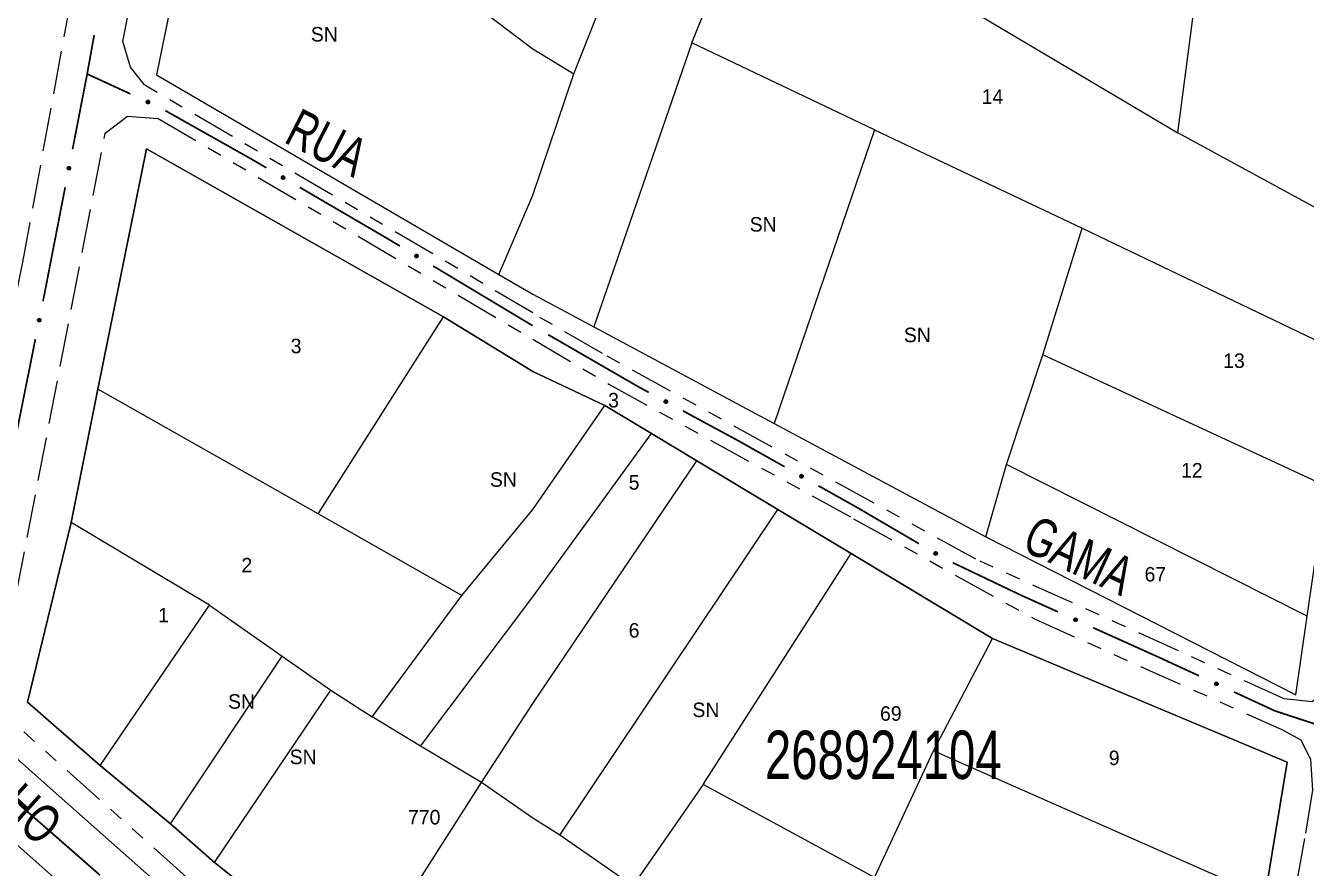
# Model space of a CAD drawing. Extents: x 209193 to 212081, y 4877574 to 4880493.
# Drawn here: x 210381.9 to 210514.2, y 4878737.2 to 4878824.3 of the extents above; entities that cross this region are included whole.
import ezdxf
from ezdxf.enums import TextEntityAlignment as Align

# ---------------------------------------------------------------- set-up
doc = ezdxf.new("R2010")
doc.units = 0
doc.header["$LTSCALE"] = 1.5
doc.header["$MEASUREMENT"] = 0
doc.linetypes.add('TRACO_11', pattern=[8, 3, -1, 3, -1])
doc.linetypes.add('TRACO_25', pattern=[8, 3, -1, 1, -1, 1, -1])
for name, color, linetype in [('CD_MALHA_LOTES', 7, 'CONTINUOUS'), ('CD_TXT_QUADRA', 255, 'CONTINUOUS'), ('RU-QUADRA', 210, 'CONTINUOUS'), ('SV-EIXO-ROD-ESTR', 7, 'CONTINUOUS'), ('SV-EIXO-RUA-N-PAV', 6, 'CONTINUOUS'), ('SV-EIXO-RUA-PAV', 20, 'CONTINUOUS'), ('SV-FX-DOM-EST', 20, 'CONTINUOUS'), ('SV-ROD-ESTADUAIS', 20, 'CONTINUOUS'), ('SV-RUA-NAO-PAV', 7, 'CONTINUOUS'), ('SV-RUA-PAVIM', 7, 'CONTINUOUS'), ('SV-TXT-ROD-EST', 7, 'CONTINUOUS'), ('SV-TXT-RUA-N-PAV', 7, 'CONTINUOUS'), ('Th_NmrPort', 1, 'CONTINUOUS')]:
    doc.layers.add(name, color=color, linetype=linetype)
doc.styles.add('ARIAL', font='ARIAL.SHX')

msp = doc.modelspace()

# ---------------------------------------------------------------- linework, layer by layer
at = {"layer": 'CD_MALHA_LOTES', "linetype": 'Continuous', "flags": 128}
for points in [[(210401.097729, 4878846.963335), (210395.41, 4878819.2)], [(210401.097729, 4878846.963335), (210434.296205, 4878821.915035), (210438.537042, 4878819.324763)], [(210438.537042, 4878819.324763), (210448.407019, 4878844.29)], [(210450.729367, 4878822.517991), (210457.406116, 4878839.064718)], [(210457.406116, 4878839.064718), (210500.950134, 4878813.228601)], [(210500.950134, 4878813.228601), (210503.562775, 4878833.258849)], [(210450.729367, 4878822.517991), (210440.592972, 4878793.180844)], [(210469.598441, 4878813.518894), (210450.729367, 4878822.517991)], [(210430.79, 4878798.59), (210434.295731, 4878806.791711), (210438.537042, 4878819.324763)], [(210395.41, 4878819.2), (210430.79, 4878798.59)], [(210469.598441, 4878813.518894), (210459.243631, 4878783.192207)], [(210469.598441, 4878813.518894), (210491.080157, 4878803.358623)], [(210520.081167, 4878802.82443), (210500.950134, 4878813.228601)], [(210389.336472, 4878786.750066), (210394.353643, 4878811.585065), (210425.058001, 4878794.218436)], [(210487.016048, 4878790.295418), (210491.080157, 4878803.358623)], [(210491.080157, 4878803.358623), (210518.265216, 4878790.352614)], [(210430.79, 4878798.59), (210434.295409, 4878796.553598), (210440.592972, 4878793.180844)], [(210412.098969, 4878773.851317), (210425.058001, 4878794.218436)], [(210425.058001, 4878794.218436), (210434.295159, 4878788.567073), (210441.73027, 4878785.070136)], [(210440.592972, 4878793.180844), (210459.243631, 4878783.192207)], [(210483.242233, 4878778.973973), (210487.016048, 4878790.295418)], [(210516.277676, 4878776.70234), (210487.016048, 4878790.295418)], [(210386.577027, 4878772.952844), (210389.336472, 4878786.750066)], [(210412.098969, 4878773.851317), (210389.336472, 4878786.750066)], [(210426.965259, 4878765.427086), (210434.294711, 4878774.302473), (210441.73027, 4878785.070136)], [(210441.73027, 4878785.070136), (210446.551494, 4878782.170414)], [(210459.243631, 4878783.192207), (210481.09878, 4878771.487356)], [(210422.700663, 4878749.873854), (210434.294429, 4878765.300503), (210446.551494, 4878782.170414)], [(210446.551494, 4878782.170414), (210451.244502, 4878779.347807)], [(210428.972128, 4878746.110975), (210434.294082, 4878754.264672), (210451.244502, 4878779.347807)], [(210451.244502, 4878779.347807), (210459.606337, 4878774.318588)], [(210481.09878, 4878771.487356), (210483.242233, 4878778.973973)], [(210514.3255, 4878763.294943), (210483.242233, 4878778.973973)], [(210437.085574, 4878740.655237), (210459.606337, 4878774.318588)], [(210459.606337, 4878774.318588), (210467.200422, 4878769.751131)], [(210382.061573, 4878754.389309), (210386.577027, 4878772.952844)], [(210400.875966, 4878764.423652), (210386.577027, 4878772.952844)], [(210426.965259, 4878765.427086), (210412.098969, 4878773.851317)], [(210481.09878, 4878771.487356), (210513.142459, 4878755.16991)], [(210451.89054, 4878745.880519), (210467.200422, 4878769.751131)], [(210467.200422, 4878769.751131), (210481.790766, 4878760.975779)], [(210417.683491, 4878752.884157), (210426.965259, 4878765.427086)], [(210389.58733, 4878747.866985), (210400.875966, 4878764.423652)], [(210400.875966, 4878764.423652), (210408.401724, 4878759.155622)], [(210513.142459, 4878755.16991), (210514.3255, 4878763.294943)], [(210475.694604, 4878749.364041), (210481.790766, 4878760.975779)], [(210481.790766, 4878760.975779), (210512.271579, 4878748.202867)], [(210396.862229, 4878741.846379), (210408.401724, 4878759.155622)], [(210408.401724, 4878759.155622), (210413.418895, 4878755.643601)], [(210389.58733, 4878747.866985), (210382.061573, 4878754.389309)], [(210401.377684, 4878737.832642), (210413.418895, 4878755.643601)], [(210413.418895, 4878755.643601), (210417.683491, 4878752.884157)], [(210422.700663, 4878749.873854), (210417.683491, 4878752.884157)], [(210428.972128, 4878746.110975), (210422.700663, 4878749.873854)], [(210469.598441, 4878736.300835), (210475.694604, 4878749.364041)], [(210509.949231, 4878734.268781), (210475.694604, 4878749.364041)], [(210396.862229, 4878741.846379), (210389.58733, 4878747.866985)], [(210512.271579, 4878748.202867), (210509.949231, 4878734.268781)], [(210416.17834, 4878726.042289), (210428.972128, 4878746.110975)], [(210437.085574, 4878740.655237), (210434.29371, 4878742.412705), (210428.972128, 4878746.110975)], [(210451.89054, 4878745.880519), (210444.633204, 4878735.429955)], [(210469.598441, 4878736.300835), (210451.89054, 4878745.880519)], [(210401.377684, 4878737.832642), (210396.862229, 4878741.846379)], [(210444.633204, 4878735.429955), (210437.085574, 4878740.655237)], [(210416.17834, 4878726.042289), (210401.377684, 4878737.832642)]]:
    msp.add_lwpolyline(points, dxfattribs=at)
at = {"layer": 'RU-QUADRA', "linetype": 'Continuous', "flags": 128}
for points in [[(210413.122003, 4878908.403499), (210410.54, 4878895.21), (210408.383759, 4878884.050767), (210404.477527, 4878863.834781), (210395.41, 4878819.2), (210430.79, 4878798.59), (210434.295409, 4878796.553598), (210440.592972, 4878793.180844), (210459.243631, 4878783.192207), (210481.09878, 4878771.487356), (210513.142459, 4878755.16991), (210514.3255, 4878763.294943), (210516.277676, 4878776.70234), (210518.265216, 4878790.352614), (210520.081167, 4878802.82443), (210524.139028, 4878830.693511), (210527.723513, 4878855.311486), (210528.528012, 4878860.836727), (210532.507907, 4878880.303605), (210538.357358, 4878908.91505)], [(210509.949231, 4878734.268781), (210512.271579, 4878748.202867), (210481.790766, 4878760.975779), (210467.200422, 4878769.751131), (210459.606337, 4878774.318588), (210451.244502, 4878779.347807), (210446.551494, 4878782.170414), (210441.73027, 4878785.070136), (210434.295159, 4878788.567073), (210425.058001, 4878794.218436), (210394.353643, 4878811.585065), (210389.336472, 4878786.750066), (210386.577027, 4878772.952844), (210382.061573, 4878754.389309), (210389.58733, 4878747.866985), (210396.862229, 4878741.846379), (210401.377684, 4878737.832642), (210416.17834, 4878726.042289)]]:
    msp.add_lwpolyline(points, dxfattribs=at)
at = {"layer": 'SV-EIXO-ROD-ESTR', "const_width": 0.18}
msp.add_lwpolyline([(210381.269542, 4878743.78079), (210389.549249, 4878736.538799)], dxfattribs=at)
at = {"layer": 'SV-EIXO-RUA-N-PAV', "const_width": 0.18}
for points in [[(210389.068444, 4878818.919515), (210388.232956, 4878819.30452)], [(210392.701281, 4878817.245449), (210389.068444, 4878818.919515)], [(210405.055586, 4878810.599924), (210396.309166, 4878815.522532)], [(210405.88756, 4878810.114029), (210405.055586, 4878810.599924)], [(210406.751079, 4878809.609711), (210405.88756, 4878810.114029)], [(210419.156563, 4878802.364578), (210410.205151, 4878807.592441)], [(210419.700104, 4878802.038615), (210419.156563, 4878802.364578)], [(210420.557709, 4878801.524305), (210419.700104, 4878802.038615)], [(210434.279388, 4878793.295361), (210423.988129, 4878799.467069)], [(210445.232446, 4878786.97213), (210435.874028, 4878792.374771)], [(210445.403193, 4878786.879927), (210445.232446, 4878786.97213)], [(210446.283099, 4878786.404778), (210445.403193, 4878786.879927)], [(210455.455126, 4878781.451883), (210449.80272, 4878784.504182)], [(210455.957479, 4878781.169825), (210455.455126, 4878781.451883)], [(210460.317264, 4878778.721913), (210455.957479, 4878781.169825)], [(210467.926795, 4878774.449348), (210463.805092, 4878776.763583)], [(210468.162349, 4878774.311265), (210467.926795, 4878774.449348)], [(210474.201235, 4878770.771228), (210468.162349, 4878774.311265)], [(210484.743104, 4878765.453389), (210477.690321, 4878768.820524)], [(210484.911511, 4878765.377606), (210484.743104, 4878765.453389)], [(210488.559197, 4878763.736147), (210484.911511, 4878765.377606)], [(210499.054855, 4878759.013101), (210492.206883, 4878762.094689)], [(210499.500311, 4878758.807506), (210499.054855, 4878759.013101)], [(210503.132149, 4878757.131273), (210499.500311, 4878758.807506)], [(210511.01539, 4878753.492854), (210506.763986, 4878755.455041)], [(210511.317295, 4878753.39416), (210511.01539, 4878753.492854)], [(210517.970795, 4878751.219086), (210511.317295, 4878753.39416)]]:
    msp.add_lwpolyline(points, dxfattribs=at)
at = {"layer": 'SV-EIXO-RUA-N-PAV'}
for points in [[(210394.602121, 4878816.248308), (210394.556483, 4878816.230724), (210394.513663, 4878816.224944), (210394.476562, 4878816.230402), (210394.445035, 4878816.243775), (210394.414321, 4878816.261088), (210394.387207, 4878816.285375), (210394.363084, 4878816.318997), (210394.345124, 4878816.364655), (210394.342086, 4878816.408908), (210394.345491, 4878816.445568), (210394.357542, 4878816.479246), (210394.374861, 4878816.5088), (210394.40102, 4878816.536131), (210394.435332, 4878816.560244), (210394.481679, 4878816.577193), (210394.523697, 4878816.582571), (210394.559444, 4878816.576349), (210394.593225, 4878816.56402), (210394.624369, 4878816.545969), (210394.650848, 4878816.521975), (210394.675064, 4878816.487385), (210394.691186, 4878816.441418), (210394.697029, 4878816.399572), (210394.691311, 4878816.363746), (210394.678423, 4878816.330762), (210394.661433, 4878816.299746), (210394.638154, 4878816.271474), (210394.602121, 4878816.248308)], [(210408.54667, 4878808.433559), (210408.499546, 4878808.420468), (210408.456369, 4878808.418852), (210408.419969, 4878808.42787), (210408.389881, 4878808.444226), (210408.360984, 4878808.464426), (210408.336344, 4878808.49122), (210408.315583, 4878808.527016), (210408.302119, 4878808.574195), (210408.303371, 4878808.618535), (210408.310303, 4878808.654694), (210408.325551, 4878808.68705), (210408.345645, 4878808.714793), (210408.374323, 4878808.739468), (210408.410804, 4878808.760153), (210408.458572, 4878808.772544), (210408.500913, 4878808.773837), (210408.535892, 4878808.76419), (210408.568323, 4878808.748654), (210408.597577, 4878808.727677), (210408.621613, 4878808.701237), (210408.642374, 4878808.664469), (210408.653979, 4878808.617159), (210408.655751, 4878808.574944), (210408.646597, 4878808.539839), (210408.630583, 4878808.508255), (210408.610675, 4878808.479025), (210408.584773, 4878808.453135), (210408.54667, 4878808.433559)], [(210422.339525, 4878800.327386), (210422.292252, 4878800.314842), (210422.249059, 4878800.313728), (210422.212766, 4878800.323168), (210422.18287, 4878800.339873), (210422.15421, 4878800.360407), (210422.129882, 4878800.387485), (210422.109538, 4878800.423519), (210422.096622, 4878800.470851), (210422.098389, 4878800.515174), (210422.10574, 4878800.55125), (210422.121364, 4878800.583427), (210422.141778, 4878800.610934), (210422.170741, 4878800.635275), (210422.207459, 4878800.655535), (210422.255368, 4878800.66737), (210422.297721, 4878800.668172), (210422.332586, 4878800.658119), (210422.364834, 4878800.642208), (210422.393843, 4878800.620893), (210422.41757, 4878800.594176), (210422.437903, 4878800.557169), (210422.448958, 4878800.509728), (210422.450239, 4878800.467495), (210422.440679, 4878800.432499), (210422.424299, 4878800.401102), (210422.404053, 4878800.372106), (210422.377852, 4878800.346518), (210422.339525, 4878800.327386)], [(210448.11703, 4878785.28935), (210448.070371, 4878785.27469), (210448.027271, 4878785.271631), (210447.99059, 4878785.279426), (210447.959972, 4878785.294767), (210447.930416, 4878785.313989), (210447.904893, 4878785.339943), (210447.882946, 4878785.375024), (210447.867911, 4878785.421727), (210447.867679, 4878785.466084), (210447.873397, 4878785.502455), (210447.887555, 4878785.535302), (210447.90671, 4878785.563702), (210447.934546, 4878785.589322), (210447.970315, 4878785.611216), (210448.017642, 4878785.625198), (210448.059916, 4878785.627907), (210448.095198, 4878785.619435), (210448.12813, 4878785.604993), (210448.15807, 4878785.585007), (210448.182977, 4878785.559385), (210448.204956, 4878785.523332), (210448.218137, 4878785.476438), (210448.22132, 4878785.434305), (210448.213346, 4878785.398914), (210448.198397, 4878785.366811), (210448.179478, 4878785.336932), (210448.154457, 4878785.31019), (210448.11703, 4878785.28935)], [(210462.132568, 4878777.576419), (210462.085673, 4878777.562529), (210462.042529, 4878777.560181), (210462.005981, 4878777.568579), (210461.97562, 4878777.584422), (210461.946385, 4878777.604129), (210461.921293, 4878777.6305), (210461.899927, 4878777.665938), (210461.885663, 4878777.712882), (210461.886163, 4878777.757237), (210461.892479, 4878777.793509), (210461.907177, 4878777.826119), (210461.926796, 4878777.854199), (210461.955051, 4878777.879357), (210461.991175, 4878777.900658), (210462.038727, 4878777.913858), (210462.081039, 4878777.91587), (210462.116177, 4878777.906819), (210462.148867, 4878777.891836), (210462.178473, 4878777.871359), (210462.202955, 4878777.845331), (210462.224337, 4878777.80892), (210462.236743, 4878777.761815), (210462.239232, 4878777.719636), (210462.230676, 4878777.68438), (210462.2152, 4878777.652529), (210462.195791, 4878777.622965), (210462.170333, 4878777.596639), (210462.132568, 4878777.576419)], [(210475.994914, 4878769.592161), (210475.947769, 4878769.579146), (210475.904589, 4878769.577601), (210475.868203, 4878769.586678), (210475.838142, 4878769.603083), (210475.809278, 4878769.62333), (210475.784681, 4878769.650163), (210475.763978, 4878769.685992), (210475.750591, 4878769.733194), (210475.751915, 4878769.777532), (210475.758906, 4878769.81368), (210475.774207, 4878769.84601), (210475.794346, 4878769.873721), (210475.823064, 4878769.898349), (210475.859578, 4878769.918975), (210475.907366, 4878769.931288), (210475.949709, 4878769.932512), (210475.984673, 4878769.922808), (210476.017078, 4878769.90722), (210476.046298, 4878769.886196), (210476.070291, 4878769.859717), (210476.090992, 4878769.822915), (210476.10252, 4878769.775587), (210476.104224, 4878769.733369), (210476.095013, 4878769.698278), (210476.078948, 4878769.66672), (210476.058992, 4878769.637523), (210476.033048, 4878769.611675), (210475.994914, 4878769.592161)], [(210490.468892, 4878762.756072), (210490.423413, 4878762.73808), (210490.380647, 4878762.731917), (210490.343499, 4878762.737043), (210490.311853, 4878762.750132), (210490.280986, 4878762.76717), (210490.253655, 4878762.791213), (210490.229232, 4878762.824617), (210490.210864, 4878762.870112), (210490.207429, 4878762.914337), (210490.210506, 4878762.951026), (210490.222255, 4878762.98481), (210490.239308, 4878763.014519), (210490.265222, 4878763.042082), (210490.299316, 4878763.066502), (210490.34551, 4878763.083865), (210490.387478, 4878763.08962), (210490.423279, 4878763.083718), (210490.457169, 4878763.071692), (210490.488474, 4878763.05392), (210490.515166, 4878763.030164), (210490.539691, 4878762.995793), (210490.556224, 4878762.949972), (210490.562442, 4878762.90818), (210490.557045, 4878762.872305), (210490.544453, 4878762.839207), (210490.527741, 4878762.80804), (210490.504716, 4878762.77956), (210490.468892, 4878762.756072)], [(210505.032394, 4878756.132998), (210504.986745, 4878756.115442), (210504.943922, 4878756.109687), (210504.906824, 4878756.115168), (210504.875305, 4878756.128559), (210504.844602, 4878756.14589), (210504.817502, 4878756.170194), (210504.793399, 4878756.20383), (210504.775466, 4878756.249498), (210504.772455, 4878756.293754), (210504.775882, 4878756.330411), (210504.787953, 4878756.364082), (210504.805289, 4878756.393626), (210504.831465, 4878756.420941), (210504.865791, 4878756.445034), (210504.912148, 4878756.461955), (210504.954169, 4878756.467309), (210504.989913, 4878756.461065), (210505.023686, 4878756.448716), (210505.054819, 4878756.430646), (210505.081284, 4878756.406636), (210505.105479, 4878756.372032), (210505.121574, 4878756.326055), (210505.127392, 4878756.284205), (210505.121652, 4878756.248384), (210505.108745, 4878756.215407), (210505.091736, 4878756.184401), (210505.06844, 4878756.156143), (210505.032394, 4878756.132998)]]:
    msp.add_lwpolyline(points, close=True, dxfattribs=at)
for points in [[(210394.661433, 4878816.299746), (210394.342086, 4878816.408908)], [(210394.638154, 4878816.271474), (210394.345124, 4878816.364655)], [(210394.678423, 4878816.330762), (210394.345491, 4878816.445568)], [(210394.66603, 4878816.315844), (210394.34756, 4878816.423537)], [(210394.645557, 4878816.287718), (210394.347584, 4878816.384463)], [(210394.682688, 4878816.348733), (210394.354207, 4878816.464044)], [(210394.691311, 4878816.363746), (210394.357542, 4878816.479246)], [(210394.620126, 4878816.261876), (210394.358092, 4878816.342059)], [(210394.602121, 4878816.248308), (210394.363084, 4878816.318997)], [(210394.69134, 4878816.38381), (210394.369152, 4878816.493215)], [(210394.697029, 4878816.399572), (210394.374861, 4878816.5088)], [(210394.576872, 4878816.23974), (210394.382038, 4878816.299473)], [(210394.556483, 4878816.230724), (210394.387207, 4878816.285375)], [(210394.692556, 4878816.422313), (210394.392675, 4878816.521439)], [(210394.691186, 4878816.441418), (210394.40102, 4878816.536131)], [(210394.532087, 4878816.227324), (210394.409217, 4878816.270422)], [(210394.513663, 4878816.224944), (210394.414321, 4878816.261088)], [(210394.678997, 4878816.464619), (210394.421155, 4878816.547378)], [(210394.675064, 4878816.487385), (210394.435332, 4878816.560244)], [(210394.656959, 4878816.504823), (210394.465746, 4878816.565894)], [(210394.650848, 4878816.521975), (210394.481679, 4878816.577193)], [(210394.633401, 4878816.535211), (210394.50872, 4878816.577641)], [(210394.624369, 4878816.545969), (210394.523697, 4878816.582571)], [(210408.630583, 4878808.508255), (210408.310303, 4878808.654694)], [(210408.636565, 4878808.52573), (210408.320763, 4878808.672242)], [(210408.646597, 4878808.539839), (210408.325551, 4878808.68705)], [(210408.648565, 4878808.559806), (210408.338457, 4878808.699832)], [(210408.655751, 4878808.574944), (210408.345645, 4878808.714793)], [(210408.653496, 4878808.598011), (210408.364597, 4878808.725651)], [(210408.653979, 4878808.617159), (210408.374323, 4878808.739468)], [(210408.644089, 4878808.64143), (210408.39545, 4878808.748717)], [(210408.642374, 4878808.664469), (210408.410804, 4878808.760153)], [(210408.626038, 4878808.683576), (210408.441621, 4878808.762837)], [(210408.621613, 4878808.701237), (210408.458572, 4878808.772544)], [(210408.605527, 4878808.716097), (210408.48553, 4878808.770377)], [(210408.597577, 4878808.727677), (210408.500913, 4878808.773837)], [(210408.584773, 4878808.453135), (210408.302119, 4878808.574195)], [(210408.610675, 4878808.479025), (210408.303371, 4878808.618535)], [(210408.593711, 4878808.468588), (210408.306481, 4878808.593673)], [(210408.616806, 4878808.494604), (210408.310233, 4878808.632566)], [(210408.565902, 4878808.445324), (210408.312843, 4878808.550452)], [(210408.54667, 4878808.433559), (210408.315583, 4878808.527016)], [(210408.520712, 4878808.427471), (210408.332562, 4878808.505752)], [(210408.499546, 4878808.420468), (210408.336344, 4878808.49122)], [(210408.474937, 4878808.419441), (210408.356806, 4878808.474211)], [(210408.456369, 4878808.418852), (210408.360984, 4878808.464426)], [(210422.377852, 4878800.346518), (210422.096622, 4878800.470851)], [(210422.404053, 4878800.372106), (210422.098389, 4878800.515174)], [(210422.386969, 4878800.361866), (210422.10121, 4878800.490277)], [(210422.410365, 4878800.387612), (210422.105414, 4878800.529124)], [(210422.424299, 4878800.401102), (210422.10574, 4878800.55125)], [(210422.358892, 4878800.338926), (210422.10707, 4878800.446986)], [(210422.339525, 4878800.327386), (210422.109538, 4878800.423519)], [(210422.430483, 4878800.418507), (210422.116404, 4878800.568675)], [(210422.440679, 4878800.432499), (210422.121364, 4878800.583427)], [(210422.313497, 4878800.321599), (210422.126269, 4878800.402059)], [(210422.292252, 4878800.314842), (210422.129882, 4878800.387485)], [(210422.442878, 4878800.452441), (210422.134417, 4878800.596058)], [(210422.450239, 4878800.467495), (210422.141778, 4878800.610934)], [(210422.267632, 4878800.314101), (210422.150145, 4878800.370239)], [(210422.249059, 4878800.313728), (210422.15421, 4878800.360407)], [(210422.448252, 4878800.490587), (210422.160855, 4878800.621572)], [(210422.448958, 4878800.509728), (210422.170741, 4878800.635275)], [(210422.43935, 4878800.534111), (210422.191974, 4878800.644278)], [(210422.437903, 4878800.557169), (210422.207459, 4878800.655535)], [(210422.42179, 4878800.576464), (210422.238306, 4878800.657861)], [(210422.41757, 4878800.594176), (210422.255368, 4878800.66737)], [(210422.401658, 4878800.609221), (210422.282299, 4878800.664891)], [(210422.393843, 4878800.620893), (210422.297721, 4878800.668172)], [(210448.179478, 4878785.336932), (210447.867679, 4878785.466084)], [(210448.154457, 4878785.31019), (210447.867911, 4878785.421727)], [(210448.162873, 4878785.325933), (210447.871619, 4878785.441339)], [(210448.198397, 4878785.366811), (210447.873397, 4878785.502455)], [(210448.185085, 4878785.352707), (210447.874068, 4878785.480337)], [(210448.135858, 4878785.301752), (210447.879423, 4878785.398356)], [(210448.11703, 4878785.28935), (210447.882946, 4878785.375024)], [(210448.203791, 4878785.384477), (210447.883265, 4878785.520342)], [(210448.213346, 4878785.398914), (210447.887555, 4878785.535302)], [(210448.214645, 4878785.418935), (210447.900026, 4878785.54851)], [(210448.09129, 4878785.282397), (210447.900627, 4878785.35434)], [(210448.070371, 4878785.27469), (210447.904893, 4878785.339943)], [(210448.22132, 4878785.434305), (210447.90671, 4878785.563702)], [(210448.218295, 4878785.457284), (210447.925288, 4878785.575188)], [(210448.045809, 4878785.27284), (210447.925912, 4878785.323628)], [(210448.027271, 4878785.271631), (210447.930416, 4878785.313989)], [(210448.218137, 4878785.476438), (210447.934546, 4878785.589322)], [(210448.207441, 4878785.500363), (210447.955352, 4878785.599273)], [(210448.204956, 4878785.523332), (210447.970315, 4878785.611216)], [(210448.18799, 4878785.541882), (210448.001025, 4878785.61493)], [(210448.182977, 4878785.559385), (210448.017642, 4878785.625198)], [(210448.166403, 4878785.573699), (210448.044657, 4878785.623934)], [(210448.15807, 4878785.585007), (210448.059916, 4878785.627907)], [(210462.170333, 4878777.596639), (210461.885663, 4878777.712882)], [(210462.195791, 4878777.622965), (210461.886163, 4878777.757237)], [(210462.179007, 4878777.612241), (210461.889694, 4878777.732431)], [(210462.2152, 4878777.652529), (210461.892479, 4878777.793509)], [(210462.201657, 4878777.638646), (210461.892786, 4878777.771382)], [(210462.151597, 4878777.588508), (210461.896789, 4878777.689325)], [(210462.132568, 4878777.576419), (210461.899927, 4878777.665938)], [(210462.220884, 4878777.670103), (210461.902641, 4878777.811231)], [(210462.230676, 4878777.68438), (210461.907177, 4878777.826119)], [(210462.106716, 4878777.569891), (210461.917264, 4878777.644966)], [(210462.232304, 4878777.704378), (210461.919863, 4878777.839118)], [(210462.085673, 4878777.562529), (210461.921293, 4878777.6305)], [(210462.239232, 4878777.719636), (210461.926796, 4878777.854199)], [(210462.061084, 4878777.561084), (210461.942041, 4878777.61384)], [(210462.236586, 4878777.742661), (210461.945561, 4878777.865377)], [(210462.042529, 4878777.560181), (210461.946385, 4878777.604129)], [(210462.236743, 4878777.761815), (210461.955051, 4878777.879357)], [(210462.226443, 4878777.785914), (210461.976018, 4878777.888963)], [(210462.224337, 4878777.80892), (210461.991175, 4878777.900658)], [(210462.207679, 4878777.827747), (210462.021943, 4878777.903865)], [(210462.202955, 4878777.845331), (210462.038727, 4878777.913858)], [(210462.186619, 4878777.859916), (210462.065717, 4878777.91215)], [(210462.178473, 4878777.871359), (210462.081039, 4878777.91587)], [(210476.033048, 4878769.611675), (210475.750591, 4878769.733194)], [(210476.058992, 4878769.637523), (210475.751915, 4878769.777532)], [(210476.042011, 4878769.627113), (210475.754985, 4878769.752664)], [(210476.065149, 4878769.653092), (210475.7588, 4878769.791551)], [(210476.078948, 4878769.66672), (210475.758906, 4878769.81368)], [(210476.014165, 4878769.603894), (210475.761276, 4878769.709434)], [(210475.994914, 4878769.592161), (210475.763978, 4878769.685992)], [(210476.084958, 4878769.684185), (210475.769395, 4878769.83121)], [(210476.095013, 4878769.698278), (210475.774207, 4878769.84601)], [(210475.968945, 4878769.586115), (210475.780923, 4878769.664701)], [(210475.947769, 4878769.579146), (210475.784681, 4878769.650163)], [(210476.097014, 4878769.718242), (210475.787133, 4878769.858772)], [(210476.104224, 4878769.733369), (210475.794346, 4878769.873721)], [(210475.923158, 4878769.578159), (210475.805116, 4878769.633121)], [(210475.904589, 4878769.577601), (210475.809278, 4878769.62333)], [(210476.102006, 4878769.756439), (210475.813315, 4878769.884548)], [(210476.10252, 4878769.775587), (210475.823064, 4878769.898349)], [(210476.09267, 4878769.799873), (210475.844206, 4878769.907564)], [(210476.090992, 4878769.822915), (210475.859578, 4878769.918975)], [(210476.074688, 4878769.842048), (210475.8904, 4878769.921609)], [(210476.070291, 4878769.859717), (210475.907366, 4878769.931288)], [(210476.054229, 4878769.874603), (210475.93432, 4878769.929078)], [(210476.046298, 4878769.886196), (210475.949709, 4878769.932512)], [(210490.527741, 4878762.80804), (210490.207429, 4878762.914337)], [(210490.544453, 4878762.839207), (210490.210506, 4878762.951026)], [(210490.504716, 4878762.77956), (210490.210864, 4878762.870112)], [(210490.532194, 4878762.824178), (210490.212772, 4878762.929014)], [(210490.511973, 4878762.79587), (210490.213146, 4878762.889942)], [(210490.548557, 4878762.857215), (210490.219056, 4878762.969579)], [(210490.557045, 4878762.872305), (210490.222255, 4878762.98481)], [(210490.486776, 4878762.769801), (210490.224034, 4878762.847634)], [(210490.468892, 4878762.756072), (210490.229232, 4878762.824617)], [(210490.556894, 4878762.892368), (210490.23374, 4878762.998883)], [(210490.562442, 4878762.90818), (210490.239308, 4878763.014519)], [(210490.443721, 4878762.747278), (210490.248361, 4878762.805264)], [(210490.423413, 4878762.73808), (210490.253655, 4878762.791213)], [(210490.557765, 4878762.93088), (210490.257009, 4878763.027316)], [(210490.556224, 4878762.949972), (210490.265222, 4878763.042082)], [(210490.39905, 4878762.734462), (210490.275798, 4878762.776458)], [(210490.380647, 4878762.731917), (210490.280986, 4878762.76717)], [(210490.543828, 4878762.973063), (210490.285255, 4878763.05351)], [(210490.539691, 4878762.995793), (210490.299316, 4878763.066502)], [(210490.52143, 4878763.013069), (210490.329678, 4878763.072424)], [(210490.515166, 4878763.030164), (210490.34551, 4878763.083865)], [(210490.497601, 4878763.043244), (210490.372545, 4878763.084556)], [(210490.488474, 4878763.05392), (210490.387478, 4878763.08962)], [(210505.091736, 4878756.184401), (210504.772455, 4878756.293754)], [(210505.06844, 4878756.156143), (210504.775466, 4878756.249498)], [(210505.108745, 4878756.215407), (210504.775882, 4878756.330411)], [(210505.096343, 4878756.200496), (210504.777938, 4878756.308379)], [(210505.075853, 4878756.172382), (210504.777938, 4878756.269305)], [(210505.113021, 4878756.233376), (210504.784609, 4878756.348882)], [(210505.121652, 4878756.248384), (210504.787953, 4878756.364082)], [(210505.050407, 4878756.146555), (210504.788421, 4878756.226895)], [(210505.032394, 4878756.132998), (210504.793399, 4878756.20383)], [(210505.121693, 4878756.268447), (210504.799571, 4878756.378045)], [(210505.127392, 4878756.284205), (210504.805289, 4878756.393626)], [(210505.00714, 4878756.124445), (210504.812342, 4878756.184295)], [(210504.986745, 4878756.115442), (210504.817502, 4878756.170194)], [(210505.122932, 4878756.306949), (210504.823111, 4878756.406254)], [(210505.121574, 4878756.326055), (210504.831465, 4878756.420941)], [(210504.962348, 4878756.112056), (210504.839503, 4878756.155228)], [(210504.943922, 4878756.109687), (210504.844602, 4878756.14589)], [(210505.109399, 4878756.349264), (210504.851606, 4878756.432177)], [(210505.105479, 4878756.372032), (210504.865791, 4878756.445034)], [(210505.087384, 4878756.389481), (210504.896208, 4878756.450665)], [(210505.081284, 4878756.406636), (210504.912148, 4878756.461955)], [(210505.063845, 4878756.419883), (210504.939189, 4878756.462387)], [(210505.054819, 4878756.430646), (210504.954169, 4878756.467309)]]:
    msp.add_lwpolyline(points, dxfattribs=at)
at = {"layer": 'SV-EIXO-RUA-PAV', "const_width": 0.18}
for points in [[(210388.95652, 4878823.323261), (210388.247727, 4878819.38656)], [(210388.232956, 4878819.30452), (210386.723755, 4878811.533065)], [(210388.247727, 4878819.38656), (210388.232956, 4878819.30452)], [(210385.961209, 4878807.606422), (210383.864208, 4878796.808154)], [(210383.855253, 4878796.76204), (210383.667628, 4878795.827667)], [(210383.864208, 4878796.808154), (210383.855253, 4878796.76204)], [(210382.880134, 4878791.905952), (210380.517655, 4878780.140804)]]:
    msp.add_lwpolyline(points, dxfattribs=at)
at = {"layer": 'SV-EIXO-RUA-PAV'}
for points in [[(210386.477935, 4878809.689803), (210386.505863, 4878809.649653), (210386.521655, 4878809.609435), (210386.525172, 4878809.5721), (210386.519678, 4878809.538297), (210386.510161, 4878809.504349), (210386.493016, 4878809.472238), (210386.466091, 4878809.440815), (210386.426012, 4878809.412517), (210386.383749, 4878809.399046), (210386.34733, 4878809.39364), (210386.311753, 4878809.39734), (210386.278929, 4878809.407137), (210386.246163, 4878809.42605), (210386.214585, 4878809.453646), (210386.187105, 4878809.494637), (210386.171893, 4878809.534172), (210386.16944, 4878809.570374), (210386.173386, 4878809.606117), (210386.183517, 4878809.640659), (210386.200529, 4878809.672082), (210386.228371, 4878809.703826), (210386.269188, 4878809.730413), (210386.308446, 4878809.746035), (210386.344604, 4878809.748997), (210386.379706, 4878809.744319), (210386.413872, 4878809.735188), (210386.446868, 4878809.719297), (210386.477935, 4878809.689803)], [(210383.410094, 4878793.986006), (210383.437766, 4878793.945679), (210383.453303, 4878793.905361), (210383.456582, 4878793.868004), (210383.450873, 4878793.834238), (210383.441141, 4878793.80035), (210383.423791, 4878793.76835), (210383.396668, 4878793.737098), (210383.356409, 4878793.709055), (210383.314061, 4878793.695854), (210383.277609, 4878793.690679), (210383.242056, 4878793.694605), (210383.209295, 4878793.704611), (210383.176651, 4878793.723732), (210383.145248, 4878793.751528), (210383.11803, 4878793.792692), (210383.103069, 4878793.832323), (210383.100846, 4878793.86854), (210383.105019, 4878793.904257), (210383.115369, 4878793.938734), (210383.132581, 4878793.970049), (210383.160625, 4878794.001615), (210383.20161, 4878794.027942), (210383.240966, 4878794.043314), (210383.277142, 4878794.046046), (210383.312214, 4878794.041145), (210383.346321, 4878794.031797), (210383.379215, 4878794.015696), (210383.410094, 4878793.986006)]]:
    msp.add_lwpolyline(points, close=True, dxfattribs=at)
for points in [[(210386.183517, 4878809.640659), (210386.171893, 4878809.534172)], [(210386.191819, 4878809.651989), (210386.180242, 4878809.520796)], [(210386.200529, 4878809.672082), (210386.187105, 4878809.494637)], [(210386.215736, 4878809.682095), (210386.201868, 4878809.481846)], [(210386.228371, 4878809.703826), (210386.214585, 4878809.453646)], [(210386.249549, 4878809.713059), (210386.230452, 4878809.442934)], [(210386.269188, 4878809.730413), (210386.246163, 4878809.42605)], [(210386.28742, 4878809.736285), (210386.262418, 4878809.421437)], [(210386.308446, 4878809.746035), (210386.278929, 4878809.407137)], [(210386.325109, 4878809.744256), (210386.295424, 4878809.405297)], [(210386.344604, 4878809.748997), (210386.311753, 4878809.39734)], [(210386.361236, 4878809.74419), (210386.327312, 4878809.397714)], [(210386.379706, 4878809.744319), (210386.34733, 4878809.39364)], [(210386.397143, 4878809.735827), (210386.368238, 4878809.400887)], [(210386.413872, 4878809.735188), (210386.383749, 4878809.399046)], [(210386.429329, 4878809.722626), (210386.406187, 4878809.410197)], [(210386.446868, 4878809.719297), (210386.426012, 4878809.412517)], [(210386.460476, 4878809.704068), (210386.444877, 4878809.430484)], [(210386.477935, 4878809.689803), (210386.466091, 4878809.440815)], [(210386.492259, 4878809.667315), (210386.48055, 4878809.463867)], [(210386.505863, 4878809.649653), (210386.493016, 4878809.472238)], [(210386.514964, 4878809.626765), (210386.502308, 4878809.497172)], [(210386.521655, 4878809.609435), (210386.510161, 4878809.504349)], [(210383.115369, 4878793.938734), (210383.103069, 4878793.832323)], [(210383.123744, 4878793.950011), (210383.111333, 4878793.818895)], [(210383.132581, 4878793.970049), (210383.11803, 4878793.792692)], [(210383.147852, 4878793.979964), (210383.132711, 4878793.779808)], [(210383.160625, 4878794.001615), (210383.145248, 4878793.751528)], [(210383.181861, 4878794.010713), (210383.161047, 4878793.740715)], [(210383.20161, 4878794.027942), (210383.176651, 4878793.723732)], [(210383.219879, 4878794.033697), (210383.192875, 4878793.719015)], [(210383.240966, 4878794.043314), (210383.209295, 4878793.704611)], [(210383.257617, 4878794.041429), (210383.225778, 4878793.702666)], [(210383.277142, 4878794.046046), (210383.242056, 4878793.694605)], [(210383.293743, 4878794.041133), (210383.257617, 4878793.69488)], [(210383.312214, 4878794.041145), (210383.277609, 4878793.690679)], [(210383.329596, 4878794.032542), (210383.298563, 4878793.697792)], [(210383.346321, 4878794.031797), (210383.314061, 4878793.695854)], [(210383.361698, 4878794.019137), (210383.33657, 4878793.706862)], [(210383.379215, 4878794.015696), (210383.356409, 4878793.709055)], [(210383.392726, 4878794.000381), (210383.375388, 4878793.726902)], [(210383.410094, 4878793.986006), (210383.396668, 4878793.737098)], [(210383.424275, 4878793.963427), (210383.411273, 4878793.760057)], [(210383.437766, 4878793.945679), (210383.423791, 4878793.76835)], [(210383.446722, 4878793.922734), (210383.433242, 4878793.793223)], [(210383.453303, 4878793.905361), (210383.441141, 4878793.80035)]]:
    msp.add_lwpolyline(points, dxfattribs=at)
at = {"layer": 'SV-FX-DOM-EST', "linetype": 'TRACO_25'}
msp.add_polyline3d([(210434.292518, 4878704.40192, 12.209784), (210380.77, 4878752.14, 12.209784)], dxfattribs=at)
at = {"layer": 'SV-ROD-ESTADUAIS', "linetype": 'Continuous'}
for points in [[(210119.644325, 4878966.853961, 12.033858), (210125.117732, 4878963.791668, 12.708671), (210133.797029, 4878957.563279, 12.851812), (210172.102477, 4878923.841804, 13.618645), (210234.13, 4878869.73, 12.727394), (210250.009284, 4878855.682631, 12.664014), (210263.738266, 4878843.433556, 12.664014), (210266.823183, 4878840.893604, 12.664014), (210313.01, 4878799.95, 12.664014), (210381.4, 4878739.27, 12.156966), (210434.29214, 4878692.384671, 12.104149)], [(210219.99, 4878891.58, 13.118243), (210245.47, 4878868.81, 13.065426), (210249.90755, 4878864.886386, 13.065426), (210268.121126, 4878848.690777, 13.065426), (210271.380311, 4878845.749936, 13.065426), (210315.15, 4878807.2, 13.023171), (210383.8, 4878746.06, 12.230911), (210434.292421, 4878701.335698, 12.230911)]]:
    msp.add_polyline3d(points, dxfattribs=at)
at = {"layer": 'SV-RUA-NAO-PAV', "linetype": 'TRACO_25'}
for points in [[(210434.302485, 4879021.998486, 9.695676), (210520.96, 4879007.75, 9.695676), (210550.74, 4879002.32, 9.579477), (210555.34, 4878999.25, 9.579477), (210556.56, 4878994.48, 9.579477), (210555.76, 4878988.26, 9.621732), (210546.984052, 4878938.078071, 9.621732), (210545.880872, 4878931.769955, 9.621732), (210543.84, 4878920.1, 9.621732), (210533.08, 4878855.97, 10.033707), (210524.17, 4878800.99, 9.959763), (210516.59433, 4878755.580896, 9.970326), (210514.8, 4878754.43, 10.392865), (210511.94, 4878754.75, 10.593572), (210480.07, 4878769.18, 10.67808), (210441.51, 4878790.41, 11.090055), (210434.326216, 4878794.555277, 11.977387)], [(210434.295349, 4878794.639751, 11.977387), (210394.16, 4878818.17, 11.977387), (210392.72, 4878820.01, 11.977387), (210391.920193, 4878822.670144, 11.977387)], [(210390.088546, 4878813.179931, 11.977387), (210392.4, 4878814.93, 11.977387), (210395.57, 4878814.72, 11.945697), (210434.295263, 4878791.893964, 10.942166)], [(210434.295263, 4878791.893964, 10.942166), (210442.14, 4878787.27, 10.942166), (210467.45, 4878773.35, 10.878785), (210486.14, 4878763, 10.762588), (210511.7, 4878751.58, 10.487937), (210513.654642, 4878750.525901, 10.487937), (210514.67724, 4878748.480704, 10.487937), (210514.882955, 4878745.322794, 10.509064), (210514.05, 4878740.33, 10.139342), (210499.58, 4878658.78, 11.544285), (210496.57, 4878656.1, 11.723864), (210493.17, 4878656.09, 12.146403), (210489.3, 4878657.66, 12.220347), (210485.388108, 4878659.037498, 12.241474)]]:
    msp.add_polyline3d(points, dxfattribs=at)
at = {"layer": 'SV-RUA-PAVIM', "linetype": 'TRACO_11'}
for points in [[(210279.87, 4879050.56, 11.607666), (210362.88, 4879035.12, 11.987951), (210418.46, 4879023.57, 11.977387), (210421.38, 4879020.5, 11.977387), (210421.27, 4879015.03, 11.977387), (210408.29, 4878945.61, 11.871753), (210381.56, 4878799.86, 11.50203), (210375.57, 4878770.25, 11.808372), (210371.77, 4878765.12, 11.977387), (210368.71, 4878764.3, 12.040769), (210365.97, 4878765.24, 12.220347)], [(210391.920193, 4878822.670144, 12.135839), (210396.78, 4878847.85, 11.808372), (210412.82, 4878936.66, 12.030205), (210428.26, 4879019.57, 11.692173)], [(210380.77, 4878752.14, 12.16753), (210379.59, 4878754.84, 12.178094), (210379.56, 4878759.35, 12.178094), (210380.89, 4878765.52, 12.051332), (210390.088546, 4878813.179931, 12.146403)]]:
    msp.add_polyline3d(points, dxfattribs=at)

# ---------------------------------------------------------------- texts
at = {"layer": 'CD_TXT_QUADRA', "style": 'ARIAL', "width": 0.7}
msp.add_text('268924104', height=5, dxfattribs=at).set_placement((210458.276996, 4878746.461106))
at = {"layer": 'SV-TXT-ROD-EST', "style": 'ARIAL', "width": 0.7}
msp.add_text('FILHO', height=4, rotation=318, dxfattribs=at).set_placement((210374.737823, 4878747.107791))
at = {"layer": 'SV-TXT-RUA-N-PAV', "style": 'ARIAL', "width": 0.7}
for s, rotation, p in [('RUA', 333, (210408.437437, 4878812.292054)), ('GAMA', 335, (210484.685307, 4878770.183333))]:
    msp.add_text(s, height=4, rotation=rotation, dxfattribs=at).set_placement(p)
at = {"layer": 'Th_NmrPort', "color": 1}
for s, p in [('SN', (210411.348094, 4878823.405925)), ('14', (210480.679071, 4878816.970195)), ('SN', (210456.705145, 4878803.770427)), ('SN', (210472.638323, 4878792.347537)), ('3', (210409.267624, 4878791.202827)), ('13', (210505.644308, 4878789.68261)), ('3', (210442.078082, 4878785.599851)), ('12', (210501.289906, 4878778.361165)), ('SN', (210429.860476, 4878777.403493)), ('5', (210444.201057, 4878777.107953)), ('2', (210404.173589, 4878768.559147)), ('67', (210497.516091, 4878767.620308)), ('1', (210395.575084, 4878763.395159)), ('6', (210444.201057, 4878761.822537)), ('SN', (210402.793198, 4878754.478667)), ('SN', (210450.788049, 4878753.610639)), ('69', (210470.179615, 4878753.230887)), ('SN', (210409.162121, 4878748.746635)), ('9', (210493.8223, 4878748.644903)), ('770', (210421.396104, 4878742.518635))]:
    msp.add_text(s, height=1.5, dxfattribs=at).set_placement(p, align=Align.MIDDLE_LEFT)

doc.saveas('drawing.dxf')
